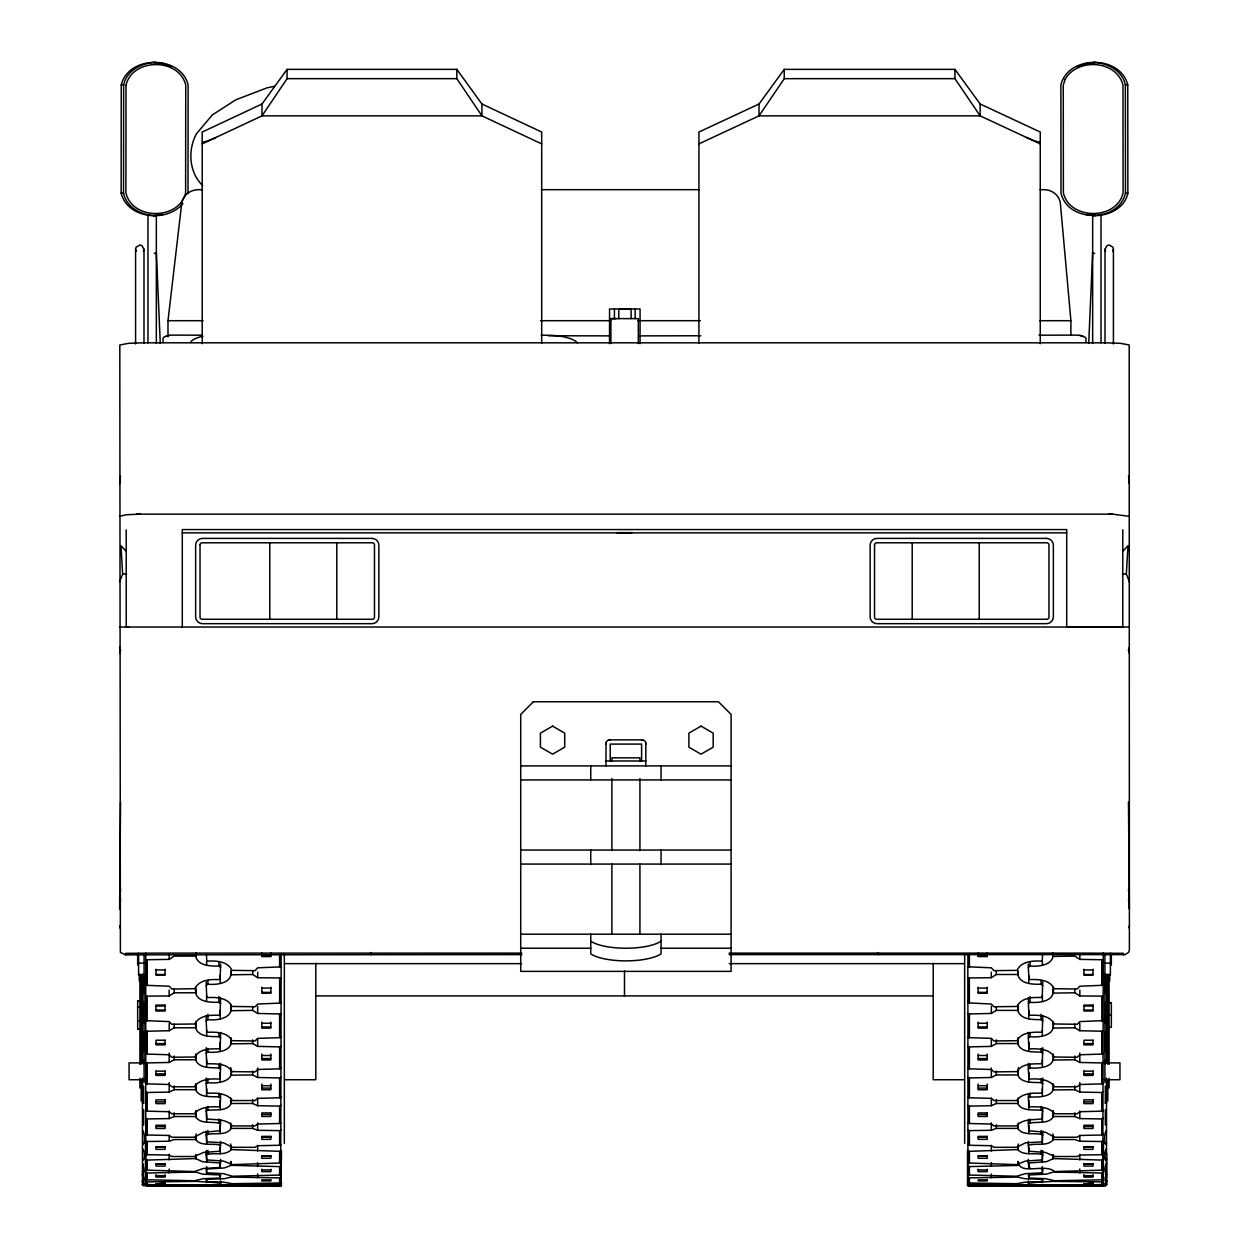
<?xml version="1.0" encoding="UTF-8"?>
<svg xmlns="http://www.w3.org/2000/svg" width="1249" height="1249" viewBox="0 0 1249 1249"><rect width="100%" height="100%" fill="white"/><g stroke="black" fill="none" stroke-linecap="round" stroke-linejoin="round"><path stroke-width="1.5" d="M182.9 203.509C167.272 222.759 127.632 219.106 121.137 193.158L121.247 84.885C128.6 54.878 180.793 54.878 188.115 84.901L188.006 193.158M155.735 215.609C141.933 215.499 126.446 207.677 123.526 193.158L123.635 84.901C126.586 70.381 142.074 62.575 155.891 62.466M156.344 343.397L156.344 215.749M370.719 954.626L370.719 952.503M1092.656 343.397L1092.656 215.749M120.544 801.936L119.607 908.991L120.591 899.296M1085.912 342.476L1085.959 338.62A11.6 3.747 -0.2 0 0 1085.209 337.277L1079.792 335.388A9.43 3.044 -0.2 0 0 1075.935 335.122L1039.012 335.185M1042.54 954.439L1042.291 960.2L1041.104 961.106C1032.782 960.622 1020.995 961.324 1017.092 970.348L993.954 970.66L991.347 967.819L967.897 966.773L967.897 953.861M1088.722 343.428L1092.656 252.439M146.055 985.32L169.193 986.226L171.8 989.021L194.938 988.708C198.903 979.762 210.675 979.185 218.95 979.622L220.136 978.732L220.651 963.947M1042.743 981.855L1042.244 996.671L1041.057 997.545C1032.829 997.17 1021.089 997.592 1017.045 1006.46L993.907 1006.756L991.3 1004.024L967.834 1002.869L967.834 967.116M220.589 997.795L220.089 1014.422L218.903 1015.281C210.738 1014.984 199.044 1015.218 194.891 1023.977L171.753 1024.274L169.146 1021.588L145.992 1020.667M1042.806 1015.531L1042.291 1031.409L1041.104 1032.236C1033.001 1032.017 1021.354 1032.049 1017.092 1040.682L993.954 1040.963L991.347 1038.372L969.396 1037.669A1.795 0.796 2.3 0 1 968.334 1037.482L967.897 1037.123M220.651 1032.392L220.136 1048.052L218.95 1048.848C210.925 1048.738 199.356 1048.535 194.938 1056.997L171.8 1057.279L169.193 1054.765L147.241 1054.094A1.795 0.89 2.4 0 1 146.18 1053.906L147.241 1053.563L146.055 1053.844M1042.79 1047.692L1042.275 1063.04L1041.104 1063.805C1033.142 1063.789 1021.666 1063.352 1017.092 1071.626L993.954 1071.892L991.347 1069.487L969.38 1068.832A1.795 0.999 2.5 0 1 968.318 1068.629L967.881 1068.176M220.636 1063.367L220.121 1078.34L218.95 1079.074C210.441 1078.527 199.621 1079.136 194.344 1086.786L171.8 1086.786L169.193 1084.491L147.226 1083.867A1.795 1.093 2.6 0 1 146.164 1083.648L147.226 1083.226L146.039 1083.57M1042.806 1078.028L1042.291 1092.547L1041.104 1093.234C1032.704 1092.813 1021.963 1093.14 1016.514 1100.556L993.954 1100.556L991.347 1098.371L969.396 1097.777A1.795 1.187 2.7 0 1 968.334 1097.543L967.897 1096.997M1129.393 581.847L1126.348 573.947L1128.019 545.735L1122.789 551.371M119.607 483.785L120.466 476.072M220.651 1094.14L220.136 1106.239L218.95 1106.879C210.628 1106.583 200.012 1106.63 194.36 1113.765L171.8 1113.765L169.193 1111.719L147.241 1111.157A1.795 1.265 2.9 0 1 146.18 1110.907L147.241 1110.423L145.946 1110.736M645.811 744.092L645.795 742.952A3.716 3.716 0 0 0 642.735 739.892L641.596 739.876M1042.79 1107.395L1042.275 1118.901C1033.969 1120.056 1022.681 1118.526 1016.499 1125.927L993.954 1125.927L991.347 1124.022L969.38 1123.507A1.795 1.343 3.1 0 1 968.318 1123.226L969.38 1122.71L968.194 1123.148M220.636 1119.869L220.136 1130.751L203.4 1132.297L194.344 1137.23L171.8 1137.23L169.193 1135.466L147.241 1134.998A1.795 1.421 3.4 0 1 146.164 1134.716L147.241 1134.154L145.93 1134.514M1042.806 1131.172L1042.291 1141.414L1041.104 1141.914L1025.554 1142.819L1016.514 1147.316L993.954 1147.316L991.347 1145.708L969.396 1145.271L969.396 1130.626A1.795 1.483 -2.8 0 1 968.334 1130.376L967.913 1129.845M220.651 1141.477L220.136 1151.203L203.4 1152.484L194.36 1156.512L171.8 1156.512L169.193 1155.075L147.241 1154.685A1.795 1.546 4.1 0 1 146.18 1154.388L147.241 1153.779L145.946 1154.17M280.338 1184.645A1.795 1.78 0 0 0 281.025 1184.364L281.462 1183.209M1017.545 1186.035L1102.102 1185.879A1.795 1.795 0 0 0 1103.179 1185.566L1103.491 1142.694M281.103 1176.777L280.666 1177.557A1.795 1.749 7.9 0 1 279.604 1177.854M1103.257 1180.789L1102.82 1181.57M1077.2 1185.754L1101.759 1185.285A1.795 1.78 -15.6 0 0 1102.82 1184.958L1103.257 952.987M1103.601 1184.271L1103.304 1184.942A1.795 1.78 -11.9 0 1 1102.102 1185.379L1075.17 1185.894M1047.068 1185.629L1105.334 1185.223C1102.836 1183.474 1108.956 1181.054 1105.427 1181.226L1106.598 1181.413M1105.334 1185.223L1106.645 1184.005L1106.645 1153.155M1052.86 952.987C1055.03 965.18 1038.138 966.945 1030.05 966.008L1028.349 967.397L1028.864 978.732L1030.05 979.622C1038.325 979.185 1050.097 979.762 1054.062 988.708L1077.2 989.021L1079.807 986.226L1103.054 985.274M1103.257 1171.952L1102.82 1172.717A1.795 1.733 6 0 1 1101.759 1173.03L1053.36 1171.999L1046.521 1174.122L1028.364 1175.012L1028.864 1178.026L1045.6 1178.681L1054.64 1180.758L1101.759 1179.805A1.795 1.733 -7.9 0 0 1102.836 1179.493L1103.257 1178.713L1101.759 1178.806L1103.07 1179.259M1106.552 1175.028C1104.522 1176.074 1104.475 1183.724 1106.552 1180.492M1106.63 1174.216L1105.427 1174.138L1106.63 1174.216L1106.036 1174.856M230.753 971.097C233.11 983.416 216.046 985.133 207.943 984.196L206.257 985.57L206.756 996.671L207.943 997.545C216.171 997.17 227.911 997.592 231.955 1006.46L255.093 1006.756L257.7 1004.024L280.963 1003.056M281.119 1165.551L280.666 1166.301A1.795 1.702 4.8 0 1 279.604 1166.597L231.206 1165.317L224.367 1167.956L206.21 1169.064L206.71 1172.827L223.446 1173.638L232.501 1176.246L279.604 1175.059A1.795 1.702 -6.4 0 0 280.682 1174.747M1052.907 989.239C1055.374 1001.62 1038.122 1003.15 1030.097 1002.276L1028.411 1003.603L1028.911 1014.422L1030.097 1015.281C1038.262 1014.984 1049.956 1015.218 1054.109 1023.977L1077.247 1024.274L1079.854 1021.588L1103.117 1020.62M1106.552 1171.734C1104.21 1175.777 1104.428 1164.88 1106.552 1163.506M1103.257 1159.072L1102.82 1159.79A1.795 1.655 4 0 1 1101.759 1160.087L1053.36 1158.572L1046.506 1161.695L1028.349 1163.022L1028.864 1167.503L1030.05 1167.846M230.706 1005.351C234.219 1018.481 216.561 1020.823 207.896 1019.59L206.194 1020.886L206.71 1031.409L207.896 1032.236C215.999 1032.017 227.646 1032.049 231.908 1040.682L255.046 1040.963L257.653 1038.372L279.604 1037.669A1.795 0.796 -2.3 0 0 280.666 1037.482L281.103 1037.123M281.087 1150.485L280.666 1151.063A1.795 1.608 3.5 0 1 279.604 1151.328L231.206 1149.58C225.413 1156.387 213.532 1152.124 206.194 1154.747L206.71 1159.915L223.446 1161.055L232.486 1164.63L279.604 1163.006A1.795 1.608 -4.6 0 0 280.666 1162.694L281.322 1161.945M281.337 1161.82L280.9 1162.476A1.795 1.608 -3.5 0 1 280.416 1162.757M1042.806 1150.938L1042.291 1159.915L1025.554 1161.055L1016.514 1164.63L969.396 1163.006A1.795 1.608 4.6 0 1 968.334 1162.694L967.678 1161.945M1052.86 1022.572C1056.482 1035.78 1038.59 1037.778 1030.05 1036.654L1028.349 1037.903L1028.864 1048.052L1030.05 1048.848C1038.075 1048.738 1049.644 1048.535 1054.062 1056.997L1077.2 1057.279L1079.807 1054.765L1101.759 1054.094A1.795 0.89 -2.4 0 0 1102.82 1053.906L1101.759 1053.563L1103.054 1053.766M1103.257 1140.571L1102.82 1141.258A1.795 1.546 3.1 0 1 1101.759 1141.508L1079.807 1141.227L1074.827 1139.541L1053.36 1139.541C1047.989 1146.988 1035.593 1142.632 1028.349 1145.364L1028.864 1151.203L1045.6 1152.484L1054.64 1156.512L1077.2 1156.512L1079.807 1155.075L1101.759 1154.685A1.795 1.546 -4.1 0 0 1102.82 1154.388L1103.257 1153.686L1101.759 1153.779L1103.054 1154.17M1106.552 1148.783C1104.1 1150.36 1103.975 1163.006 1106.52 1159.603M1106.552 1159.509L1105.974 1160.227M119.607 899.015L120.607 889.319M230.722 1038.247C234.406 1051.517 216.264 1053.063 207.896 1052.095L206.21 1053.282L206.725 1063.04L207.896 1063.805C215.858 1063.789 227.334 1063.352 231.908 1071.626L255.046 1071.892L257.653 1069.487L279.62 1068.832A1.795 0.999 -2.5 0 0 280.682 1068.629L281.119 1068.176M281.087 1129.845L280.666 1130.376A1.795 1.483 2.8 0 1 279.604 1130.626L257.653 1130.298L252.673 1128.409L231.206 1128.409C226.256 1136.449 213.376 1132.094 206.194 1134.904L206.71 1141.414L207.896 1141.914L223.446 1142.819L232.486 1147.316L255.046 1147.316L257.653 1145.708L279.604 1145.271L279.604 1130.626M281.087 1144.443L280.666 1144.99A1.795 1.483 -3.7 0 1 279.604 1145.271M1052.876 1054.375C1056.623 1067.692 1038.2 1068.691 1030.05 1067.911L1028.364 1069.05L1028.879 1078.34L1030.05 1079.074C1038.559 1078.527 1049.379 1079.136 1054.656 1086.786L1077.2 1086.786L1079.807 1084.491L1101.774 1083.867A1.795 1.093 -2.6 0 0 1102.836 1083.648L1101.774 1083.226L1103.07 1083.492M1103.273 1118.089L1102.82 1118.714A1.795 1.421 2.5 0 1 1101.759 1118.948L1079.807 1118.589L1074.827 1116.528L1053.36 1116.528C1048.801 1125.084 1035.499 1120.79 1028.364 1123.632L1028.864 1130.751L1045.6 1132.297L1054.656 1137.23L1077.2 1137.23L1079.807 1135.466L1101.759 1134.998A1.795 1.421 -3.4 0 0 1102.836 1134.716L1101.759 1134.154L1103.07 1134.514M1106.552 1130.439C1104.054 1131.547 1103.679 1147.784 1106.552 1143.397M220.651 1159.306L220.136 1167.503L203.4 1168.471L194.36 1171.562L147.241 1170.157A1.795 1.655 5.4 0 1 146.18 1169.845L147.241 1169.189L145.946 1169.626M230.706 1067.598C235.749 1081.977 216.904 1083.789 207.896 1082.649L206.194 1083.726L206.71 1092.547L207.896 1093.234C216.296 1092.813 227.037 1093.14 232.486 1100.556L255.046 1100.556L257.653 1098.371L279.604 1097.777A1.795 1.187 -2.7 0 0 280.666 1097.543L281.103 1096.997M281.103 1105.396L280.682 1105.88A1.795 1.343 2.3 0 1 279.62 1106.099L257.653 1105.708L252.673 1103.476L231.206 1103.476C227.396 1111.594 215 1109.471 207.896 1110.236L206.21 1111.173L206.725 1118.901C215.031 1120.056 226.319 1118.526 232.501 1125.927L255.046 1125.927L257.653 1124.022L279.62 1123.507A1.795 1.343 -3.1 0 0 280.682 1123.226L279.62 1122.71L280.916 1123.054M167.99 336.777L167.99 320.696L181.667 203.79A16.94 15.831 0 0 1 198.513 189.676L202.416 189.676M1052.86 1084.226C1056.67 1097.59 1037.622 1097.246 1030.05 1096.934L1028.349 1097.949L1028.864 1106.239L1030.05 1106.879C1038.372 1106.583 1048.988 1106.63 1054.64 1113.765L1077.2 1113.765L1079.807 1111.719L1101.759 1111.157A1.795 1.265 -2.9 0 0 1102.82 1110.907L1101.759 1110.423L1103.054 1110.736M1103.257 1091.735L1102.82 1092.297A1.795 1.265 2.2 0 1 1101.759 1092.5L1079.807 1092.094L1074.827 1089.69L1052.86 1089.94M1106.552 1109.284L1105.334 1109.83L1105.334 1124.959L1106.552 1124.287M281.087 1077.325L280.666 1077.731A1.795 1.187 2 0 1 279.604 1077.934L257.653 1077.497L252.673 1074.936L230.706 1075.202M1106.536 1085.896L1105.334 1086.365L1105.334 1103.351L1106.38 1103.039M1103.273 1062.29L1102.836 1062.758A1.795 1.093 1.9 0 1 1101.774 1062.93L1079.807 1062.462L1074.827 1059.776L1052.876 1060.042M1129.065 927.945L1129.393 925.743M281.119 1046.287L280.682 1046.724A1.795 0.999 1.8 0 1 279.62 1046.881L257.653 1046.397L252.673 1043.555L230.722 1043.852M1103.257 1030.706L1102.82 1031.096A1.795 0.89 1.8 0 1 1101.759 1031.221L1079.807 1030.722L1074.827 1027.786L1052.86 1028.083M1106.583 1059.683L1105.365 1060.058L1105.365 1063.758M281.103 1013.517L280.666 1013.86A1.795 0.796 1.7 0 1 279.604 1013.969L257.653 1013.439L252.673 1010.394L230.706 1010.706M1106.552 1051.158L1105.334 1051.236L1106.552 1051.158L1106.552 1021.026M1103.304 996.14L1079.854 995.937L1074.874 992.799L1052.907 993.111M1106.536 1031.471L1105.334 1031.752L1105.334 1051.564L1106.38 1051.346M135.579 343.928L135.579 249.254L136.141 247.146L139.794 245.023L141.886 245.6L143.994 249.254L143.994 343.272M143.432 251.377L143.994 249.254M281.4 1183.506L281.009 1184.005A1.795 1.78 0 0 1 279.948 1184.317L206.553 1184.833L208.24 1185.676L255.389 1186.316L279.948 1186.082L279.948 1184.333M1105.006 343.272L1105.006 249.254L1107.114 245.6L1109.206 245.023L1112.859 247.146L1113.421 249.254L1113.421 343.928M1112.859 251.377L1113.421 249.254M1103.554 1185.051L1102.102 1184.833L1103.413 1185.317M1103.21 1184.442L1101.759 1184.239L1103.054 1184.723M281.29 1177.979L279.838 1177.76L280.9 1178.478A1.795 1.749 10.4 0 1 280.416 1178.713M281.15 977.983L257.7 977.702L252.72 974.485L230.753 974.813M281.337 1166.785L279.885 1166.55L281.275 1166.909M1103.21 1169.376L1101.759 1169.189L1103.148 1169.501M1093.109 62.466C1106.926 62.575 1122.414 70.381 1125.365 84.901L1125.474 193.158C1118.589 222.837 1067.926 222.806 1060.994 193.158L1060.885 84.901C1068.207 54.878 1120.4 54.878 1127.753 84.885L1127.863 193.158C1124.709 208.567 1107.801 216.202 1093.265 215.609M1103.242 959.747L1079.807 959.388L1074.827 956.11L1052.86 956.437M1106.645 1022.822L1105.427 1022.869L1106.645 1022.822L1106.645 994.75M1106.645 1002.151L1105.427 1002.354L1105.427 1023.087L1106.473 1022.931M119.607 653.18L120.622 650.229L119.607 647.263M1129.393 647.263L1128.378 650.229L1129.393 653.18M119.607 581.847L122.652 573.947L120.981 545.735L126.211 551.371M280.994 966.851L279.604 966.835L281.103 966.773L281.103 953.861M1106.458 1185.145L1106.552 1078.043M1106.598 1184.239L1083.523 1185.348L1063.274 1184.692M192.268 1184.692L209.364 1185.629M1041.479 1184.692L1042.478 1184.723L1041.947 1185.613L1021.729 1185.91M281.009 1185.754L281.462 1150.719M119.607 516.337L126.227 514.76L140.341 514.151M279.604 1182.99L279.604 1177.869L231.206 1177.089L224.352 1178.681L206.194 1179.368L206.71 1181.632L223.446 1182.132L232.486 1183.709L279.604 1182.99A1.795 1.749 -10.5 0 0 280.666 1182.662L281.166 967.116M541.691 343.334L541.691 132.035L481.927 104.01L456.822 69.366L287.083 69.366L287.083 78.656L261.993 115.86L202.213 143.885M1040.261 343.709L1040.261 132.035L980.153 104.01L954.923 69.366L784.263 69.366L784.263 78.656L759.017 115.86L698.925 143.885M202.213 343.709L202.213 132.035L261.993 104.01L287.083 69.366M698.925 343.334L698.925 132.035L759.017 104.01L784.263 69.366M281.15 1185.629L279.948 1185.036L281.462 1184.958L281.009 1185.972A1.795 1.78 0 0 1 279.948 1186.3L206.553 1185.832L208.24 1185.051M281.15 1184.255L279.948 1183.646L281.462 1183.568M280.791 1182.553L279.604 1181.96M281.197 1167.034L281.087 1167.144A1.795 1.702 6.4 0 1 280.463 1167.472M1103.054 1169.626L1102.82 1169.845A1.795 1.655 -5.4 0 1 1101.759 1170.157L1054.64 1171.562C1045.07 1162.928 1019.293 1176.027 1018.294 1161.617M280.791 1162.585L279.604 1162.07L280.994 1162.366M145.758 959.747L169.193 959.388L174.173 956.11L195.64 956.11C197.826 965.883 210.925 966.367 218.95 966.008L220.651 967.397M967.85 977.983L991.3 977.702L996.28 974.485L1017.748 974.485C1020.011 984.196 1033.11 984.477 1041.057 984.196L1042.743 985.57M119.607 627.029L1129.393 627.029M145.696 996.14L169.146 995.937L174.126 992.799L195.593 992.799C197.951 1002.401 211.05 1002.463 218.903 1002.276L220.589 1003.603M967.897 1013.517L968.334 1013.86A1.795 0.796 -1.7 0 0 969.396 1013.969L991.347 1013.439L996.327 1010.394L1017.794 1010.394C1020.292 1019.871 1033.36 1019.684 1041.104 1019.59L1042.806 1020.886M145.743 1030.706L146.18 1031.096A1.795 0.89 -1.8 0 0 147.241 1031.221L169.193 1030.722L174.173 1027.786L195.64 1027.786C198.279 1037.107 211.315 1036.623 218.95 1036.654L220.651 1037.903M967.881 1046.287L968.318 1046.724A1.795 0.999 -1.8 0 0 969.38 1046.881L991.347 1046.397L996.327 1043.555L1017.779 1043.555C1020.605 1052.72 1033.579 1051.923 1041.104 1052.095L1042.79 1053.282M145.727 1062.29L146.164 1062.758A1.795 1.093 -1.9 0 0 147.226 1062.93L169.193 1062.462L174.173 1059.776L195.625 1059.776C198.653 1068.722 211.549 1067.598 218.95 1067.911L220.636 1069.05M967.913 1077.325L968.334 1077.731A1.795 1.187 -2 0 0 969.396 1077.934L991.347 1077.497L996.327 1074.936L1017.794 1074.936C1021.042 1083.648 1033.813 1082.196 1041.104 1082.649L1042.806 1083.726M145.743 1091.735L146.18 1092.297A1.795 1.265 -2.2 0 0 147.241 1092.5L169.193 1092.094L174.173 1089.69L195.64 1089.69C199.153 1098.121 211.768 1096.325 218.95 1096.934L220.651 1097.949M967.897 1105.396L968.318 1105.88A1.795 1.343 -2.3 0 0 969.38 1106.099L991.347 1105.708L996.327 1103.476L1017.794 1103.476C1021.604 1111.594 1034 1109.471 1041.104 1110.236L1042.79 1111.173M145.727 1118.089L146.18 1118.714A1.795 1.421 -2.5 0 0 147.241 1118.948L169.193 1118.589L174.173 1116.528L195.64 1116.528C200.199 1125.084 213.501 1120.79 220.636 1123.632M202.213 335.185L173.065 335.122A9.43 3.044 0.2 0 0 169.208 335.388L164.368 336.871A11.522 3.716 0.2 0 0 163.041 338.62L163.088 342.476M969.396 1130.626L991.347 1130.298L996.327 1128.409L1017.794 1128.409C1022.744 1136.449 1035.624 1132.094 1042.806 1134.904M1077.419 66.822L1086.052 63.574L1095.482 62.45M145.399 1184.77L146.898 1184.833L145.399 1184.77L145.508 1142.694M967.6 1183.506L969.052 1183.646L967.538 1183.209M967.538 1150.719L967.538 1185.176L969.052 1185.036L967.538 1184.958L967.991 1185.972A1.795 1.78 0 0 0 969.052 1186.3L1020.917 1186.175M145.743 1184.161L147.241 1184.239L145.743 1184.161L145.743 952.987M1105.802 1185.629L1106.552 1184.708L1105.334 1185.707L1083.445 1185.723M967.803 1167.034L969.115 1166.55L967.6 1166.504L968.053 1167.253A1.795 1.702 -6.4 0 0 968.537 1167.472M154.314 253.5L155.813 252.954M967.897 1000.027L967.897 1181.882L969.396 1181.96M145.93 1179.259L147.241 1178.806L145.743 1178.713L146.18 1179.493A1.795 1.733 7.9 0 0 147.241 1179.805L194.36 1180.758L203.4 1178.681L220.136 1178.026L220.636 1175.012L202.479 1174.122L195.64 1171.999L147.241 1173.03A1.795 1.733 -6 0 1 146.164 1172.733L145.743 1171.952M1125.146 954.595L1128.612 952.394L1129.393 950.083L1129.19 345.005L1120.54 343.334L1106.567 342.819L142.433 342.819L128.46 343.334L119.81 345.005L120.388 952.394L125.525 954.845L521.832 954.626M145.743 1140.571L146.18 1141.258A1.795 1.546 -3.1 0 0 147.241 1141.508L169.193 1141.227L174.173 1139.541L195.64 1139.541C201.011 1146.988 213.407 1142.632 220.651 1145.364M968.006 1162.366L969.396 1162.07L967.663 1161.82M165.961 336.137L169.208 335.388M967.913 1150.485L968.334 1151.063A1.795 1.608 -3.5 0 0 969.396 1151.328L1017.794 1149.58C1023.587 1156.387 1035.468 1152.124 1042.806 1154.747M143.666 1143.475L142.464 1143.506M145.852 1159.462L146.18 1159.79A1.795 1.655 -4 0 0 147.241 1160.087L195.64 1158.572L202.494 1161.695L220.651 1163.022M967.663 1184.005L969.052 1183.646L967.6 1183.865M145.508 1185.192L146.898 1184.833L145.446 1185.051M967.725 1166.909L969.115 1166.55L967.663 1166.785M280.9 966.882L257.653 967.819L255.046 970.66L231.908 970.348C228.005 961.324 216.218 960.622 207.896 961.106L206.71 960.2L206.46 954.439M145.852 1184.583L147.241 1184.239L145.79 1184.442M145.852 1179.134L147.241 1178.806L145.79 1178.994M145.852 1169.501L147.241 1169.189L145.79 1169.376M967.881 1165.551L968.334 1166.301A1.795 1.702 -4.8 0 0 969.396 1166.597L1018.294 1165.442M274.515 86.306L267.083 87.836L235.78 99.811L212.314 114.955L196.468 133.737C187.584 150.036 188.942 172.378 202.666 185.555M142.62 1103.039L143.666 1103.351L143.666 1086.365L142.464 1085.896M145.852 1134.404L147.241 1134.154L145.79 1134.295M145.852 1110.626L147.241 1110.423L145.79 1110.533M142.402 1174.325L143.573 1174.138L142.355 1174.091L142.964 1174.856M142.402 1181.413L143.573 1181.226L142.355 1181.179L142.964 1181.96M967.71 1177.979L969.162 1177.76L968.1 1178.478A1.795 1.749 -10.4 0 0 968.584 1178.713M1105.49 1185.613L1057.591 1185.629M729.104 954.626L1125.021 954.626M185.726 1184.692L165.477 1185.348L142.402 1184.239L143.666 1185.223L201.932 1185.629M969.396 1182.99L969.396 1177.869L1017.794 1177.089L1024.648 1178.681L1042.806 1179.368L1042.291 1181.632L1025.554 1182.132L1016.514 1183.709L969.396 1182.99A1.795 1.749 10.5 0 1 968.334 1182.662L968.209 1182.553M142.542 1102.976L143.666 1102.836L142.495 1102.898M153.362 215.593L162.792 214.485M1037.013 1185.926L1035.874 1186.035M142.62 1051.346L143.666 1051.564L143.666 1031.752L142.464 1031.471M1046.1 1185.644L1066.006 1185.723M195.297 1185.894L206.288 1184.708M969.349 1002.931L967.85 1002.916M194.36 1185.754L220.136 1184.38L220.651 1182.881L195.64 1181.382L147.241 1181.882A1.795 1.78 -11.8 0 1 146.18 1181.57M142.448 1078.043L142.495 1185.02L181.948 1185.598L191.409 1184.677M142.527 1022.931L143.573 1023.087L143.573 1002.354L142.355 1002.151M1039.636 1185.629L1056.732 1184.692M1103.257 1184.161L1101.759 1184.239L1103.148 1184.583M1103.601 1184.77L1102.102 1184.833L1103.491 1185.192M1039.574 1185.754L1057.232 1184.895L1043.54 1184.739M968.1 966.882L969.193 967.038M632.213 532.636L616.787 532.636M206.522 1184.723L207.521 1184.692M128.647 627.029L126.227 627.248L126.211 529.841M1054.64 1185.754L1028.864 1184.38L1028.349 1182.881L1053.36 1181.382L1101.759 1181.882A1.795 1.78 11.8 0 0 1102.82 1181.57M205.46 1184.739L191.768 1184.895L209.426 1185.754M968.006 966.851L969.396 966.835M1125.365 84.901L1127.753 84.885M1125.474 193.158L1127.863 193.158M182.994 1185.723L202.9 1185.644M638.598 335.872L700.798 335.762M1129.393 516.337L1112.547 514.151L136.453 514.151M967.663 1183.63L967.991 1184.005A1.795 1.78 0 0 0 969.052 1184.317L1042.447 1184.833M287.083 78.656L456.822 78.656L481.927 115.86L541.691 143.885M784.263 78.656L954.923 78.656L980.153 115.86L1040.261 143.885M541.379 189.676L699.19 189.676M1040.105 189.676L1044.008 189.676A16.471 15.394 0 0 1 1060.417 203.79L1070.908 320.696L1070.908 334.997M618.786 318.62L618.786 308.94L631.104 308.94L631.104 318.62M610.886 343.506L610.886 318.62L638.317 318.62L638.317 343.506M167.99 320.696L203.103 320.696M540.474 320.696L610.667 320.696M637.974 320.696L700.377 320.696M1039.699 320.696L1070.908 320.696M1108.659 514.151L1112.547 514.151M182.292 532.855L1066.708 532.855M122.652 573.947L126.524 573.947M1122.476 573.947L1126.348 573.947M609.231 739.876L642.579 739.876M605.999 760.984L645.811 760.984M520.724 765.902L731.087 765.902M520.724 779.922L731.087 779.922M520.724 850.054L731.087 850.054M520.724 864.074L731.087 864.074M520.724 934.19L731.087 934.19M520.724 948.225L590.839 948.225M660.971 948.225L731.087 948.225M521.77 953.112L161.964 953.112L125.525 953.33L125.525 954.845M729.151 953.112L1087.036 953.112L1123.476 953.33L1123.476 954.845M261.806 956.094L270.83 956.094M978.17 956.094L987.194 956.094M138.608 963.12L143.869 963.12M1105.131 963.12L1110.392 963.12M284.725 963.635L521.598 963.635M729.338 963.635L964.275 963.635M156.016 969.973L165.04 969.973M1083.96 969.973L1092.984 969.973M156.016 974.517L165.04 974.517M1083.96 974.517L1092.984 974.517M143.869 975.266L138.608 975.266L138.608 953.268M1105.131 975.266L1110.392 975.266L1110.392 953.268M261.853 988.084L270.892 988.084M978.108 988.084L987.147 988.084M261.853 992.362L270.892 992.362M978.108 992.362L987.147 992.362M316.325 995.906L932.675 995.906M141.168 1000.746L137.655 1000.746L137.655 1029.192L141.168 1029.192M137.655 1001.23L141.168 1001.23M1107.832 1002.635L1111.345 1002.635L1111.345 1027.349L1107.832 1027.349M1107.832 1003.056L1111.345 1003.056M155.953 1006.054L164.993 1006.054M1084.007 1006.054L1093.047 1006.054M137.655 1007.272L141.168 1007.272M155.953 1010.051L164.993 1010.051M1084.007 1010.051L1093.047 1010.051M1107.832 1015.203L1111.345 1015.203M137.655 1021.26L141.168 1021.26M261.806 1023.274L270.83 1023.274M978.17 1023.274L987.194 1023.274M261.806 1026.975L270.83 1026.975M978.17 1026.975L987.194 1026.975M137.655 1028.801L141.168 1028.801M156.016 1043.602L165.04 1043.602M1083.96 1043.602L1092.984 1043.602M261.806 1055.499L270.846 1055.499M978.154 1055.499L987.194 1055.499M261.806 1058.574L270.846 1058.574M978.154 1058.574L987.194 1058.574M144.837 1062.899L129.053 1062.899L129.053 1079.729L144.837 1079.729M1104.163 1062.899L1119.947 1062.899L1119.947 1079.729L1104.163 1079.729M156 1071.158L165.04 1071.158M1083.96 1071.158L1093 1071.158M156 1073.875L165.04 1073.875M1083.96 1073.875L1093 1073.875M284.647 1079.729L315.794 1079.729L315.794 963.354M964.353 1079.729L933.206 1079.729L933.206 963.354M261.806 1085.724L270.83 1085.724M978.17 1085.724L987.194 1085.724M261.806 1088.098L270.83 1088.098M978.17 1088.098L987.194 1088.098M156.016 1101.837L165.04 1101.837M1083.96 1101.837L1092.984 1101.837M261.806 1114.576L270.846 1114.576M978.154 1114.576L987.194 1114.576M156 1126.504L165.04 1126.504M1083.96 1126.504L1093 1126.504M261.806 1137.261L270.83 1137.261M978.17 1137.261L987.194 1137.261M156.016 1147.175L165.04 1147.175M1083.96 1147.175L1092.984 1147.175M261.806 1156.028L270.83 1156.028M978.17 1156.028L987.194 1156.028M156.016 1164.052L165.04 1164.052M1083.96 1164.052L1092.984 1164.052M261.806 1169.923L270.846 1169.923M978.154 1169.923L987.194 1169.923M156 1175.699L165.04 1175.699M1083.96 1175.699L1093 1175.699M143.51 1185.613L161.511 1185.707M231.455 1186.035L146.898 1185.879A1.795 1.795 0 0 1 145.821 1185.566L145.587 1185.317M618.786 308.94L622.314 308.956M610.886 318.62L616.21 318.636M541.145 335.232L547 335.247A31.35 10.117 0.2 0 1 577.35 342.804M548.202 335.762L610.402 335.872M191.409 1185.629L181.948 1185.598M121.247 84.885L123.635 84.901M121.137 193.158L123.526 193.158M146.055 1184.833L146.18 1184.942A1.795 1.78 15.6 0 0 147.241 1185.27L171.8 1185.754M968.318 1174.747A1.795 1.702 6.4 0 0 969.396 1175.044L1016.499 1176.246L1025.554 1173.638L1042.291 1172.827L1042.79 1169.064L1041.104 1168.611M1042.712 1184.708L1053.703 1185.894M213.126 1186.035L211.987 1185.926M1057.591 1184.677L1067.052 1185.598M1040.76 1185.051L1042.447 1185.832L969.052 1186.082L969.052 1184.333M1106.505 1102.898L1105.334 1102.836L1106.458 1102.976M610.215 739.876L609.075 739.892A3.716 3.716 0 0 0 606.015 742.952L605.999 744.092M1103.21 1110.533L1101.759 1110.423L1103.148 1110.626M969.146 1003.259L968.037 1003.056M173.83 1185.894L146.898 1185.379A1.795 1.78 11.9 0 1 145.821 1185.067L145.399 1184.271M1103.21 1134.295L1101.759 1134.154L1103.148 1134.404M1105.334 1143.475L1106.38 1143.772M153.518 62.45L162.948 63.574L171.581 66.822M1086.208 214.485L1095.638 215.593M1103.21 1178.994L1101.759 1178.806L1103.148 1179.134M281.4 1183.865L279.948 1183.646L281.337 1184.005M1079.792 335.388L1083.039 336.137M143.057 1164.224C142.214 1161.742 145.805 1176.043 142.448 1171.734M1093.187 252.954L1094.686 253.5M143.057 1185.582L143.666 1184.77L142.542 1185.145M142.698 1143.85C144.962 1146.192 145.243 1131.813 142.448 1130.439M142.417 1059.683L143.635 1060.058L143.635 1063.758M146.18 1181.57L145.743 1180.789M967.85 1184.255L967.991 1184.364A1.795 1.78 0 0 0 968.662 1184.645M968.1 1162.476L968.209 1162.585A1.795 1.608 3.5 0 0 968.584 1162.757M142.542 1159.697C144.837 1162.07 145.399 1150.532 142.448 1148.783M142.448 1109.284L143.666 1109.83L143.666 1124.959L142.448 1124.365M967.913 1144.443L968.334 1144.99A1.795 1.483 3.7 0 0 969.396 1145.271M142.464 1181.726L143.666 1182.506L143.666 1185.223M1105.006 249.254L1105.568 251.377M135.579 249.254L136.141 251.377M1128.534 476.072L1129.393 483.785M119.607 925.743L119.935 927.945M1128.503 889.319L1129.393 899.015M142.448 1175.028C144.541 1176.09 144.478 1183.662 142.448 1180.492M967.897 1176.777L968.334 1177.557A1.795 1.749 -7.9 0 0 969.396 1177.854M1128.534 899.296L1129.393 908.991L1128.456 801.936M156.344 252.439L160.278 343.428M1122.789 529.841L1122.789 627.279L1066.708 626.967L1066.708 529.576L182.292 529.576L182.292 627.076M1111.345 953.799L1111.345 965.055M1109.721 975.094L1109.721 981.074M1109.096 974.064L1109.096 1064.32M1109.096 1078.262L1109.096 1088.035M1107.801 974.517L1107.801 1064.242M1107.801 1079.37L1107.801 1101.072M1106.645 974.126L1106.645 993.408L1105.427 993.455L1105.427 974.236M1106.598 1045.382L1106.598 1063.321M1104.912 954.08L1104.912 1082.696M1101.759 959.95L1101.759 985.477M1101.805 996.483L1101.805 1020.87M1101.759 1031.237L1101.759 1054.094M1101.774 1062.93L1101.774 1083.867M1101.759 1092.516L1101.759 1111.157M1101.759 1118.948L1101.759 1134.998M1101.759 1141.524L1101.759 1154.685M1101.759 1160.087L1101.759 1170.157M1101.759 1173.03L1101.759 1179.805M1101.759 1181.882L1101.759 1185.285M1101.025 214.297L1101.025 342.819M1092.984 969.318L1092.984 975.172L1083.96 975.172L1083.96 969.318M1093 1071.033L1093 1075.42L1083.96 1075.42L1083.96 1071.033M1093 1174.638L1093 1177.073L1083.96 1177.073L1083.96 1174.638M1079.807 954.205L1079.807 959.388M1079.854 990.129L1079.854 995.937M1079.807 1023.384L1079.807 1030.722M1079.807 1053.016L1079.807 1062.462M1079.807 1082.586L1079.807 1092.094M1079.807 1111.064L1079.807 1118.589M1079.807 1135.403L1079.807 1141.227M1079.807 1154.279L1079.807 1159.868M1079.807 1168.986L1079.807 1172.873M1074.874 988.927L1074.874 992.799M1074.827 1055.998L1074.827 1059.776M1074.827 1112.765L1074.827 1116.528M1074.827 1024.102L1074.827 1027.786M1074.827 1085.881L1074.827 1089.69M1053.407 986.991L1053.407 992.799M1053.36 1022.275L1053.36 1027.786M1053.375 1054.109L1053.375 1059.776M1053.36 1083.991L1053.36 1089.69M1053.36 1110.876L1053.36 1116.528M1053.36 1135.653L1053.36 1139.541M1053.36 1154.841L1053.36 1158.572M1052.876 1111.095L1052.876 1116.747M1052.86 1133.889L1052.86 1139.713M1052.86 1154.982L1052.86 1158.697M1042.369 961.683L1042.369 965.149M1042.415 995.625L1042.415 1001.448M1042.369 1030.378L1042.369 1035.889M1042.384 1059.636L1042.384 1067.192M1042.369 1088.691L1042.369 1096.31M1042.384 1112.797L1042.384 1122.211M1042.369 1134.498L1042.369 1144.193M1042.369 1150.969L1042.369 1162.132M1042.369 1166.628L1042.369 1174.403M1042.369 1178.775L1042.369 1182.584M1041.057 980.481L1041.057 984.196M1041.104 1014.235L1041.104 1019.59M1041.104 1048.364L1041.104 1052.095M1041.104 1078.839L1041.104 1082.649M1041.104 1106.442L1041.104 1110.236M1041.104 1130.376L1041.104 1134.108M1041.104 1150.298L1041.104 1154.107M1030.097 996.452L1030.097 1002.276M1030.05 962.557L1030.05 966.008M1030.05 1032.985L1030.05 1036.654M1030.05 1064.117L1030.05 1067.911M1030.05 1093.125L1030.05 1096.934M1030.05 1118.995L1030.05 1122.757M1028.864 975.266L1028.864 978.732M1028.911 1010.55L1028.786 1018.794M1028.864 1042.54L1028.77 1051.346M1028.879 1072.672L1028.786 1081.977M1028.77 1100.166L1028.77 1109.643M1028.864 1125.099L1028.786 1133.608M1028.864 1147.331L1028.786 1153.717M1028.864 1163.771L1028.786 1168.315M1028.786 1175.153L1028.786 1178.915M1028.739 979.638L1028.739 983.353M1028.349 963.947L1028.349 967.397M1028.411 997.795L1028.411 1003.603M1028.349 1032.392L1028.349 1037.903M1028.364 1063.367L1028.364 1069.05M1028.349 1094.14L1028.349 1097.949M1028.364 1119.869L1028.364 1123.632M1028.349 1141.477L1028.349 1145.364M1028.349 1159.306L1028.349 1163.022M1028.442 1180.929L1028.442 1184.677M1018.247 971.097L1018.247 974.813M1018.294 1005.351L1018.294 1010.706M1018.278 1038.247L1018.278 1043.852M1018.294 1067.598L1018.294 1075.202M1018.278 1098.027L1018.278 1103.71M1018.294 1123.023L1018.294 1128.612M1018.294 1144.022L1018.294 1149.736M1017.748 970.77L1017.748 974.485M1017.794 1005.039L1017.794 1010.394M1017.779 1037.966L1017.779 1043.555M1017.794 1071.142L1017.794 1074.936M1017.794 1099.682L1017.794 1103.476M1017.794 1124.693L1017.794 1128.409M1017.794 1145.77L1017.794 1149.58M1017.794 1161.508L1017.794 1165.317M996.28 970.77L996.28 974.485M996.327 1006.819L996.327 1010.394M996.327 1039.824L996.327 1043.555M996.327 1071.142L996.327 1074.936M996.327 1099.682L996.327 1103.476M996.327 1124.693L996.327 1128.409M991.3 972.144L991.3 977.702M991.347 1006.304L991.347 1013.439M991.347 1038.918L991.347 1046.397M991.347 1068.004L991.347 1077.497M991.347 1098.136L991.347 1105.708M991.347 1122.851L991.347 1130.298M991.347 1145.38L991.347 1151.078M991.347 1162.6L991.347 1166.41M991.347 1173.998L991.347 1177.76M987.194 953.065L987.194 956.578L978.17 956.578L978.17 953.065M987.147 987.272L987.147 993.174L978.108 993.174L978.108 987.272M987.194 1022.15L987.194 1028.099L978.17 1028.099L978.17 1022.15M987.194 1054.094L987.194 1059.964L978.154 1059.964L978.154 1054.094M987.194 1084.07L987.194 1089.768L978.17 1089.768L978.17 1084.07M987.194 1169.251L987.194 1171.64L978.154 1171.64L978.154 1169.251M980.153 104.01L980.153 115.86L759.017 115.86L759.017 104.01M979.216 542.675L979.216 619.395M969.396 954.095L969.396 967.038M969.349 978.264L969.349 1003.275M969.396 1013.969L969.396 1037.669M969.38 1046.881L969.38 1068.832M969.396 1077.934L969.396 1097.777M969.38 1106.099L969.38 1123.507M969.396 1151.344L969.396 1163.006M969.396 1166.597L969.396 1175.059M967.663 1154.06L968.1 1183.584A1.795 1.749 7.9 0 0 968.584 1183.833M964.665 954.08L964.665 1143.381M954.923 69.366L954.923 78.656M912.207 542.675L912.207 619.395M878.281 952.503L878.281 954.626M661.064 765.902L661.064 779.922M661.064 850.054L661.064 864.074M661.064 934.19L661.064 953.861A38.75 12.084 0 0 1 625.905 960.871A38.75 12.084 0 0 1 590.746 953.861L590.746 934.19M645.811 743.108L645.811 765.902M641.596 760.984L641.596 744.092L610.215 744.092L610.215 760.984M640.066 343.662L640.066 308.971L609.543 308.971L609.543 343.662M639.925 760.984L639.925 757.831L611.885 757.831L611.885 760.984M639.925 778.517L639.925 850.553M639.925 864.183L639.925 934.268M635.163 308.971L635.163 318.573M624.5 970.66L624.5 995.906M614.43 308.971L614.43 318.573M611.885 778.517L611.885 850.553M611.885 864.183L611.885 934.268M605.999 743.108L605.999 765.902M590.746 765.902L590.746 779.922M590.746 850.054L590.746 864.074M481.927 104.01L481.927 115.86L261.993 115.86L261.993 104.01M456.822 69.366L456.822 78.656M336.793 542.675L336.793 619.395M284.335 954.08L284.335 1143.381M281.337 1154.06L280.9 1183.584A1.795 1.749 -7.9 0 1 280.416 1183.833M279.651 978.264L279.651 1003.275M279.604 954.095L279.604 967.038M279.604 1013.969L279.604 1037.669M279.62 1046.881L279.62 1068.832M279.604 1077.934L279.604 1097.777M279.62 1106.099L279.62 1123.507M279.604 1151.344L279.604 1163.006M279.604 1166.597L279.604 1175.059M270.83 953.065L270.83 956.578L261.806 956.578L261.806 953.065M270.892 987.272L270.892 993.174L261.853 993.174L261.853 987.272M270.83 1022.15L270.83 1028.099L261.806 1028.099L261.806 1022.15M270.846 1054.094L270.846 1059.964L261.806 1059.964L261.806 1054.094M270.83 1084.07L270.83 1089.768L261.806 1089.768L261.806 1084.07M270.846 1169.251L270.846 1171.64L261.806 1171.64L261.806 1169.251M269.784 542.675L269.784 619.395M257.7 972.144L257.7 977.702M257.653 1006.304L257.653 1013.439M257.653 1038.918L257.653 1046.397M257.653 1068.004L257.653 1077.497M257.653 1098.136L257.653 1105.708M257.653 1122.851L257.653 1130.298M257.653 1145.38L257.653 1151.078M257.653 1162.6L257.653 1166.41M257.653 1173.998L257.653 1177.76M252.72 970.77L252.72 974.485M252.673 1006.819L252.673 1010.394M252.673 1039.824L252.673 1043.555M252.673 1071.142L252.673 1074.936M252.673 1099.682L252.673 1103.476M252.673 1124.693L252.673 1128.409M231.252 970.77L231.252 974.485M231.206 1005.039L231.206 1010.394M231.221 1037.966L231.221 1043.555M231.206 1071.142L231.206 1074.936M231.206 1099.682L231.206 1103.476M231.206 1124.693L231.206 1128.409M231.206 1145.77L231.206 1149.58M231.206 1161.508L231.206 1165.317M230.722 1098.027L230.722 1103.71M230.706 1161.617L230.706 1165.442M230.706 1123.023L230.706 1128.612M230.706 1144.022L230.706 1149.736M220.558 1180.929L220.558 1184.677M220.136 975.266L220.136 978.732M220.261 979.638L220.261 983.353M220.089 1010.55L220.214 1018.794M220.136 1042.54L220.23 1051.346M220.121 1072.672L220.214 1081.977M220.23 1100.166L220.23 1109.643M220.136 1125.099L220.214 1133.608M220.136 1147.331L220.214 1153.717M220.136 1163.771L220.214 1168.315M220.214 1175.153L220.214 1178.915M218.95 962.557L218.95 966.008M218.903 996.452L218.903 1002.276M218.95 1032.985L218.95 1036.654M218.95 1064.117L218.95 1067.911M218.95 1093.125L218.95 1096.934M218.95 1118.995L218.95 1122.757M207.943 980.481L207.943 984.196M207.896 1014.235L207.896 1019.59M207.896 1048.364L207.896 1052.095M207.896 1078.839L207.896 1082.649M207.896 1106.442L207.896 1110.236M207.896 1130.376L207.896 1134.108M207.896 1150.298L207.896 1154.107M206.631 961.683L206.631 965.149M206.585 995.625L206.585 1001.448M206.631 1030.378L206.631 1035.889M206.616 1059.636L206.616 1067.192M206.631 1088.691L206.631 1096.31M206.616 1112.797L206.616 1122.211M206.631 1134.498L206.631 1144.193M206.631 1150.969L206.631 1162.132M206.631 1166.628L206.631 1174.403M206.631 1178.775L206.631 1182.584M206.257 981.855L206.257 985.57M206.194 1015.531L206.194 1020.886M206.21 1047.692L206.21 1053.282M206.194 1078.028L206.194 1083.726M206.21 1107.395L206.21 1111.173M206.194 1131.172L206.194 1134.904M206.194 1150.938L206.194 1154.747M196.14 952.987L196.14 956.437M196.14 1022.572L196.14 1028.083M196.124 1054.375L196.124 1060.042M196.14 1084.226L196.14 1089.94M196.124 1111.095L196.124 1116.747M196.14 1133.889L196.14 1139.713M196.14 1154.982L196.14 1158.697M196.093 989.239L196.093 993.111M195.593 986.991L195.593 992.799M195.64 1022.275L195.64 1027.786M195.625 1054.109L195.625 1059.776M195.64 1083.991L195.64 1089.69M195.64 1110.876L195.64 1116.528M195.64 1135.653L195.64 1139.541M195.64 1154.841L195.64 1158.572M174.126 988.927L174.126 992.799M174.173 1024.102L174.173 1027.786M174.173 1055.998L174.173 1059.776M174.173 1085.881L174.173 1089.69M174.173 1112.765L174.173 1116.528M169.193 954.205L169.193 959.388M169.146 990.129L169.146 995.937M169.193 1023.384L169.193 1030.722M169.193 1053.016L169.193 1062.462M169.193 1082.586L169.193 1092.094M169.193 1111.064L169.193 1118.589M169.193 1135.403L169.193 1141.227M169.193 1154.279L169.193 1159.868M169.193 1168.986L169.193 1172.873M165.04 969.318L165.04 975.172L156.016 975.172L156.016 969.318M165.04 1071.033L165.04 1075.42L156 1075.42L156 1071.033M165.04 1174.638L165.04 1177.073L156 1177.073L156 1174.638M147.975 214.297L147.975 342.819M147.241 959.95L147.241 985.477M147.195 996.483L147.195 1020.87M147.241 1031.237L147.241 1054.094M147.226 1062.93L147.226 1083.867M147.241 1092.516L147.241 1111.157M147.241 1118.948L147.241 1134.998M147.241 1141.524L147.241 1154.685M147.241 1160.087L147.241 1170.157M147.241 1173.03L147.241 1179.805M147.241 1181.882L147.241 1185.285M144.088 954.08L144.088 1082.696M143.573 974.236L143.573 993.564L142.355 993.408L142.355 974.126M142.355 994.75L142.402 1063.321M141.199 974.517L141.199 1064.242M141.199 1079.37L141.199 1101.072M139.904 974.064L139.904 1064.476M139.904 1078.262L139.904 1088.035M139.279 975.094L139.279 981.074M137.655 953.799L137.655 965.055M191.05 341.586A29.367 9.477 0.2 0 1 203.041 336.184M661.064 941.2A38.75 12.084 0 0 1 625.905 948.225A38.75 12.084 0 0 1 590.746 941.2M1040.152 141.621A16.299 2.061 25.8 0 1 1026.428 137.452M215.968 137.452A16.268 2.061 -25.9 0 1 202.354 141.621M968.537 1175.949A1.795 1.686 4.8 0 1 968.037 1175.715M280.963 1175.715A1.795 1.686 -4.8 0 1 280.463 1175.949M126.008 85.151L125.899 192.924C132.3 220.37 179.185 220.339 185.617 192.924L185.742 85.151C179.325 57.704 132.441 57.735 126.008 85.151M200.027 544.611L200.027 617.459A2.576 2.576 0 0 0 201.854 619.27L372.655 619.27A2.576 2.576 0 0 0 374.466 617.459L374.466 544.611A2.576 2.576 0 0 0 372.655 542.8L201.854 542.8A2.576 2.576 0 0 0 200.027 544.611M874.534 544.611L874.534 617.459A2.576 2.576 0 0 0 876.345 619.27L1047.146 619.27A2.576 2.576 0 0 0 1048.973 617.459L1048.973 544.611A2.576 2.576 0 0 0 1047.146 542.8L876.345 542.8A2.576 2.576 0 0 0 874.534 544.611M281.447 1185.098L279.948 1185.036L281.4 1185.239M1065.178 79.265L1063.258 85.151L1063.383 192.924C1069.815 220.339 1116.7 220.37 1123.101 192.924L1122.992 85.151C1116.778 60.046 1077.341 57.641 1065.178 79.265M533.385 701.751L520.724 714.412L520.724 971.379L731.087 971.379L731.087 714.412L718.44 701.751L533.385 701.751M552.573 726.122L540.427 733.147L540.427 747.167L552.573 754.177L564.72 747.167L564.72 733.147L552.573 726.122M701.032 726.122L688.886 733.147L688.886 747.167L701.032 754.177L713.179 747.167L713.179 733.147L701.032 726.122M1106.63 993.423L1105.427 993.564L1106.598 993.439M1106.552 993.455L1105.427 993.455L1106.473 993.47M143.666 1184.77L142.542 1185.051L143.666 1184.77M969.052 1185.036L967.553 1185.098L969.052 1185.036M147.241 1153.779L145.852 1154.06L147.241 1153.779M969.38 1122.71L968.006 1122.945L969.38 1122.71M143.666 1051.236L142.542 1051.299L143.666 1051.236M143.573 1022.869L142.448 1022.9L143.573 1022.869M371.983 538.397L202.51 538.397A6.885 6.885 0 0 0 195.64 545.282L195.64 616.803A6.885 6.885 0 0 0 202.51 623.673L371.983 623.673A6.885 6.885 0 0 0 378.869 616.803L378.869 545.282A6.885 6.885 0 0 0 371.983 538.397M1046.49 538.397L877.017 538.397A6.885 6.885 0 0 0 870.131 545.282L870.131 616.803A6.885 6.885 0 0 0 877.017 623.673L1046.49 623.673A6.885 6.885 0 0 0 1053.36 616.803L1053.36 545.282A6.885 6.885 0 0 0 1046.49 538.397M164.993 1005.086L155.953 1005.086L155.953 1011.019L164.993 1011.019L164.993 1005.086M1093.047 1005.086L1084.007 1005.086L1084.007 1011.019L1093.047 1011.019L1093.047 1005.086M165.04 1040.214L156.016 1040.214L156.016 1044.867L165.04 1044.867L165.04 1040.214M1092.984 1040.214L1083.96 1040.214L1083.96 1044.867L1092.984 1044.867L1092.984 1040.214M165.04 1099.838L156.016 1099.838L156.016 1103.632L165.04 1103.632L165.04 1099.838M1092.984 1099.838L1083.96 1099.838L1083.96 1103.632L1092.984 1103.632L1092.984 1099.838M270.846 1112.937L261.806 1112.937L261.806 1116.481L270.846 1116.481L270.846 1112.937M987.194 1112.937L978.154 1112.937L978.154 1116.481L987.194 1116.481L987.194 1112.937M165.04 1125.255L156 1125.255L156 1128.518L165.04 1128.518L165.04 1125.255M1093 1125.255L1083.96 1125.255L1083.96 1128.518L1093 1128.518L1093 1125.255M270.83 1136.387L261.806 1136.387L261.806 1139.369L270.83 1139.369L270.83 1136.387M987.194 1136.387L978.17 1136.387L978.17 1139.369L987.194 1139.369L987.194 1136.387M165.04 1146.691L156.016 1146.691L156.016 1149.361L165.04 1149.361L165.04 1146.691M1092.984 1146.691L1083.96 1146.691L1083.96 1149.361L1092.984 1149.361L1092.984 1146.691M270.83 1155.918L261.806 1155.918L261.806 1158.291L270.83 1158.291L270.83 1155.918M987.194 1155.918L978.17 1155.918L978.17 1158.291L987.194 1158.291L987.194 1155.918M165.04 1163.756L156.016 1163.756L156.016 1166.098L165.04 1166.098L165.04 1163.756M1092.984 1163.756L1083.96 1163.756L1083.96 1166.098L1092.984 1166.098L1092.984 1163.756M270.846 1179.883L261.806 1179.883L261.806 1180.914L270.846 1180.914L270.846 1179.883M987.194 1179.883L978.154 1179.883L978.154 1180.914L987.194 1180.914L987.194 1179.883M165.04 1183.225L156.016 1183.911L165.04 1183.225M1092.984 1183.225L1083.96 1183.911L1092.984 1183.225M271.189 1185.02L262.149 1185.363L271.189 1185.02M986.851 1185.02L977.811 1185.363L986.851 1185.02M1103.21 985.196L1101.759 985.196L1103.148 985.242M281.103 1002.963L279.651 1002.931L281.041 1002.994M1103.257 1020.495L1101.805 1020.464L1103.195 1020.558M1103.21 1053.625L1101.759 1053.563L1103.148 1053.703M1103.21 1083.32L1101.774 1083.226L1103.148 1083.398M281.056 1122.835L279.62 1122.71L280.994 1122.945M1103.21 1153.935L1101.759 1153.779L1103.148 1154.06M1106.505 1184.942L1105.334 1184.77L1106.458 1185.051"/></g></svg>
